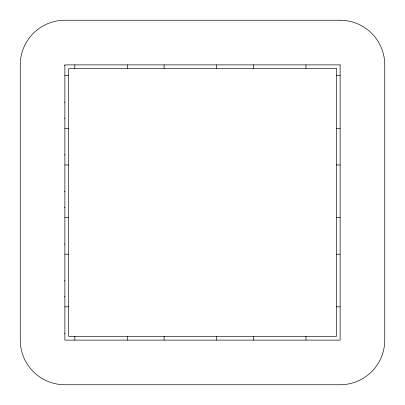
<?xml version="1.0" encoding="UTF-8"?>
<svg xmlns="http://www.w3.org/2000/svg" width="405" height="405" viewBox="0 0 405 405"><rect width="100%" height="100%" fill="white"/><g stroke="black" fill="none" stroke-linecap="round" stroke-linejoin="round"><path stroke-width="0.61" d="M64.881 75.689L68.612 75.689M336.322 75.689L340.119 75.689M64.881 128.289L68.612 128.289M336.398 128.289L340.119 128.289M64.881 164.956L68.612 164.956M336.398 164.956L340.119 164.956M64.881 217.556L68.612 217.556M336.398 217.556L340.119 217.556M64.881 254.224L68.612 254.224M336.398 254.224L340.119 254.224M64.881 306.823L68.612 306.823M336.398 306.823L340.119 306.823M64.592 65.453L64.881 65.742M64.592 102.116L64.881 102.409M64.592 118.052L64.881 118.341M64.592 154.715L64.881 155.009M64.592 191.383L64.881 191.671M64.592 207.319L64.881 207.608M64.592 243.982L64.881 244.271M64.592 280.65L64.881 280.938M64.592 296.582L64.881 296.875M64.592 333.249L64.881 333.538M305.962 64.881L305.962 68.486M305.962 336.398L305.962 340.119M253.363 64.881L253.363 68.486M253.363 336.398L253.363 340.119M216.695 64.881L216.695 68.486M216.695 336.398L216.695 340.119M164.096 64.881L164.096 68.486M164.096 336.398L164.096 340.119M127.433 64.881L127.433 68.486M127.433 336.398L127.433 340.119M74.834 64.881L74.834 68.486M74.834 336.347L74.834 340.119M340.119 20.25L64.881 20.25A44.631 44.631 0 0 0 20.25 64.881L20.25 340.119A44.631 44.631 0 0 0 64.881 384.75L340.119 384.75A44.631 44.631 0 0 0 384.75 340.119L384.75 64.881A44.631 44.631 0 0 0 340.119 20.25M340.119 64.881L64.881 64.881L64.881 340.119L340.119 340.119L340.119 64.881M336.398 68.602L68.602 68.602L68.602 336.398L336.398 336.398L336.398 68.602"/></g></svg>
